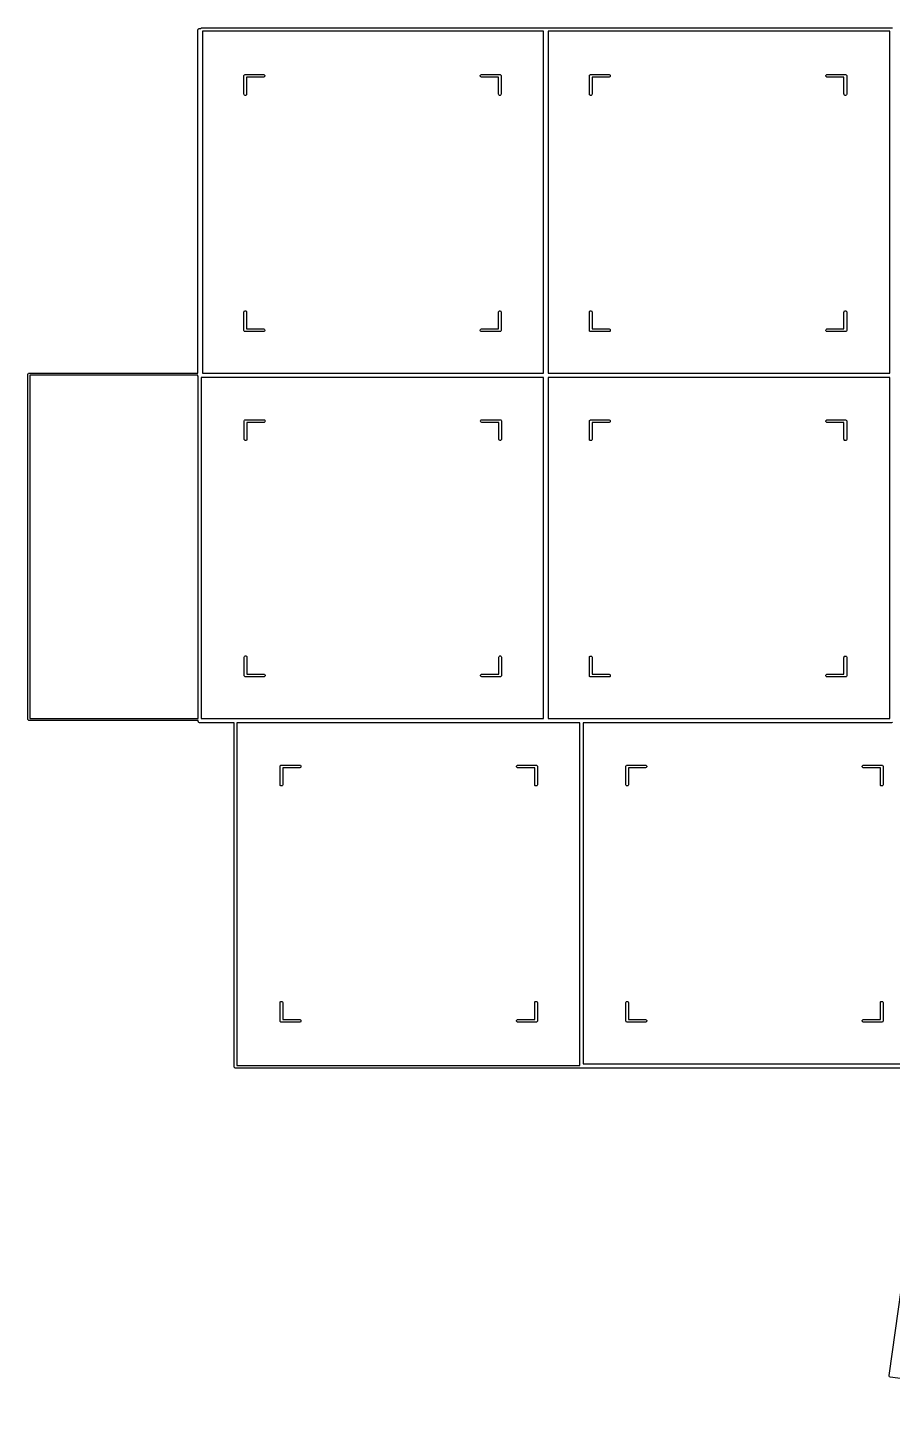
# Model space of a CAD drawing. Header units: millimetres. Extents: x 30 to 267, y -143 to -67.
# Drawn here: x 29.7 to 71.2, y -135.8 to -68.6 of the extents above; entities that cross this region are included whole.
import ezdxf

# ---------------------------------------------------------------- set-up
doc = ezdxf.new("R2010")
doc.units = ezdxf.units.MM
doc.layers.add('User.Drawings', color=9, linetype='CONTINUOUS', true_color=0xc2c2c2)

msp = doc.modelspace()

# ---------------------------------------------------------------- linework, layer by layer
at = {"layer": 'User.Drawings', "linetype": 'CONTINUOUS'}
for p, q in [((37.874, -68.732), (37.876, -68.719)), ((37.874, -85.245), (37.874, -68.732)), ((37.876, -68.719), (37.886, -68.696)), ((37.886, -68.696), (37.904, -68.677)), ((37.904, -68.677), (37.927, -68.668)), ((37.927, -68.668), (37.94, -68.666)), ((37.94, -68.666), (38.008, -68.666)), ((38.008, -68.663), (38.032, -68.639)), ((38.008, -68.666), (38.008, -68.663)), ((38.032, -68.639), (38.049, -68.636)), ((38.049, -68.636), (54.658, -68.636)), ((38.092, -68.798), (38.092, -85.245)), ((54.484, -68.798), (38.092, -68.798)), ((54.484, -85.245), (54.484, -68.798)), ((54.658, -68.636), (71.267, -68.636)), ((54.702, -68.798), (54.702, -85.245)), ((71.137, -68.798), (54.702, -68.798)), ((71.137, -85.245), (71.137, -68.798)), ((40.082, -70.939), (40.083, -70.926)), ((40.082, -71.813), (40.082, -70.939)), ((40.083, -70.926), (40.093, -70.903)), ((40.093, -70.903), (40.111, -70.885)), ((40.111, -70.885), (40.135, -70.875)), ((40.135, -70.875), (40.147, -70.874)), ((40.147, -70.874), (41.022, -70.874)), ((41.022, -71.005), (40.213, -71.005)), ((40.213, -71.005), (40.213, -71.813)), ((41.022, -70.874), (41.034, -70.875)), ((41.034, -71.004), (41.022, -71.005)), ((41.034, -70.875), (41.058, -70.885)), ((41.058, -70.994), (41.034, -71.004)), ((41.058, -70.885), (41.076, -70.903)), ((41.076, -70.976), (41.058, -70.994)), ((41.076, -70.903), (41.086, -70.926)), ((41.086, -70.952), (41.076, -70.976)), ((41.086, -70.926), (41.086, -70.952)), ((51.447, -70.926), (51.457, -70.903)), ((51.447, -70.952), (51.447, -70.926)), ((51.457, -70.976), (51.447, -70.952)), ((51.457, -70.903), (51.475, -70.885)), ((51.475, -70.994), (51.457, -70.976)), ((51.475, -70.885), (51.499, -70.875)), ((51.499, -71.004), (51.475, -70.994)), ((51.499, -70.875), (51.512, -70.874)), ((51.512, -71.005), (51.499, -71.004)), ((51.512, -70.874), (52.386, -70.874)), ((52.32, -71.005), (51.512, -71.005)), ((52.32, -71.813), (52.32, -71.005)), ((52.386, -70.874), (52.399, -70.875)), ((52.399, -70.875), (52.422, -70.885)), ((52.422, -70.885), (52.44, -70.903)), ((52.44, -70.903), (52.45, -70.926)), ((52.45, -70.926), (52.451, -70.939)), ((52.451, -70.939), (52.451, -71.813)), ((56.691, -70.939), (56.692, -70.926)), ((56.691, -71.813), (56.691, -70.939)), ((56.692, -70.926), (56.702, -70.903)), ((56.702, -70.903), (56.72, -70.885)), ((56.72, -70.885), (56.744, -70.875)), ((56.744, -70.875), (56.757, -70.874)), ((56.757, -70.874), (57.631, -70.874)), ((57.631, -71.005), (56.822, -71.005)), ((56.822, -71.005), (56.822, -71.813)), ((57.631, -70.874), (57.644, -70.875)), ((57.644, -71.004), (57.631, -71.005)), ((57.644, -70.875), (57.667, -70.885)), ((57.667, -70.994), (57.644, -71.004)), ((57.667, -70.885), (57.685, -70.903)), ((57.685, -70.976), (57.667, -70.994)), ((57.685, -70.903), (57.695, -70.926)), ((57.695, -70.952), (57.685, -70.976)), ((57.695, -70.926), (57.695, -70.952)), ((68.057, -70.926), (68.067, -70.903)), ((68.057, -70.952), (68.057, -70.926)), ((68.067, -70.976), (68.057, -70.952)), ((68.067, -70.903), (68.085, -70.885)), ((68.085, -70.994), (68.067, -70.976)), ((68.085, -70.885), (68.108, -70.875)), ((68.108, -71.004), (68.085, -70.994)), ((68.108, -70.875), (68.121, -70.874)), ((68.121, -71.005), (68.108, -71.004)), ((68.121, -70.874), (68.995, -70.874)), ((68.93, -71.005), (68.121, -71.005)), ((68.93, -71.813), (68.93, -71.005)), ((68.995, -70.874), (69.008, -70.875)), ((69.008, -70.875), (69.032, -70.885)), ((69.032, -70.885), (69.05, -70.903)), ((69.05, -70.903), (69.06, -70.926)), ((69.06, -70.926), (69.061, -70.939)), ((69.061, -70.939), (69.061, -71.813)), ((40.083, -71.826), (40.082, -71.813)), ((40.093, -71.85), (40.083, -71.826)), ((40.111, -71.868), (40.093, -71.85)), ((40.135, -71.878), (40.111, -71.868)), ((40.16, -71.878), (40.135, -71.878)), ((40.184, -71.868), (40.16, -71.878)), ((40.202, -71.85), (40.184, -71.868)), ((40.212, -71.826), (40.202, -71.85)), ((40.213, -71.813), (40.212, -71.826)), ((52.322, -71.826), (52.32, -71.813)), ((52.331, -71.85), (52.322, -71.826)), ((52.349, -71.868), (52.331, -71.85)), ((52.373, -71.878), (52.349, -71.868)), ((52.399, -71.878), (52.373, -71.878)), ((52.422, -71.868), (52.399, -71.878)), ((52.44, -71.85), (52.422, -71.868)), ((52.45, -71.826), (52.44, -71.85)), ((52.451, -71.813), (52.45, -71.826)), ((56.692, -71.826), (56.691, -71.813)), ((56.702, -71.85), (56.692, -71.826)), ((56.72, -71.868), (56.702, -71.85)), ((56.744, -71.878), (56.72, -71.868)), ((56.77, -71.878), (56.744, -71.878)), ((56.793, -71.868), (56.77, -71.878)), ((56.811, -71.85), (56.793, -71.868)), ((56.821, -71.826), (56.811, -71.85)), ((56.822, -71.813), (56.821, -71.826)), ((68.931, -71.826), (68.93, -71.813)), ((68.941, -71.85), (68.931, -71.826)), ((68.959, -71.868), (68.941, -71.85)), ((68.982, -71.878), (68.959, -71.868)), ((69.008, -71.878), (68.982, -71.878)), ((69.032, -71.868), (69.008, -71.878)), ((69.05, -71.85), (69.032, -71.868)), ((69.06, -71.826), (69.05, -71.85)), ((69.061, -71.813), (69.06, -71.826)), ((40.082, -82.304), (40.083, -82.291)), ((40.082, -83.178), (40.082, -82.304)), ((40.083, -82.291), (40.093, -82.267)), ((40.093, -82.267), (40.111, -82.249)), ((40.111, -82.249), (40.135, -82.239)), ((40.135, -82.239), (40.16, -82.239)), ((40.16, -82.239), (40.184, -82.249)), ((40.184, -82.249), (40.202, -82.267)), ((40.202, -82.267), (40.212, -82.291)), ((40.212, -82.291), (40.213, -82.304)), ((40.213, -82.304), (40.213, -83.112)), ((52.32, -82.304), (52.322, -82.291)), ((52.32, -83.112), (52.32, -82.304)), ((52.322, -82.291), (52.331, -82.267)), ((52.331, -82.267), (52.349, -82.249)), ((52.349, -82.249), (52.373, -82.239)), ((52.373, -82.239), (52.399, -82.239)), ((52.399, -82.239), (52.422, -82.249)), ((52.422, -82.249), (52.44, -82.267)), ((52.44, -82.267), (52.45, -82.291)), ((52.45, -82.291), (52.451, -82.304)), ((52.451, -82.304), (52.451, -83.178)), ((56.691, -82.304), (56.692, -82.291)), ((56.691, -83.178), (56.691, -82.304)), ((56.692, -82.291), (56.702, -82.267)), ((56.702, -82.267), (56.72, -82.249)), ((56.72, -82.249), (56.744, -82.239)), ((56.744, -82.239), (56.77, -82.239)), ((56.77, -82.239), (56.793, -82.249)), ((56.793, -82.249), (56.811, -82.267)), ((56.811, -82.267), (56.821, -82.291)), ((56.821, -82.291), (56.822, -82.304)), ((56.822, -82.304), (56.822, -83.112)), ((68.93, -82.304), (68.931, -82.291)), ((68.93, -83.112), (68.93, -82.304)), ((68.931, -82.291), (68.941, -82.267)), ((68.941, -82.267), (68.959, -82.249)), ((68.959, -82.249), (68.982, -82.239)), ((68.982, -82.239), (69.008, -82.239)), ((69.008, -82.239), (69.032, -82.249)), ((69.032, -82.249), (69.05, -82.267)), ((69.05, -82.267), (69.06, -82.291)), ((69.06, -82.291), (69.061, -82.304)), ((69.061, -82.304), (69.061, -83.178)), ((40.083, -83.191), (40.082, -83.178)), ((40.093, -83.214), (40.083, -83.191)), ((40.111, -83.232), (40.093, -83.214)), ((40.135, -83.242), (40.111, -83.232)), ((40.147, -83.243), (40.135, -83.242)), ((41.022, -83.243), (40.147, -83.243)), ((40.213, -83.112), (41.022, -83.112)), ((41.022, -83.112), (41.034, -83.113)), ((41.034, -83.242), (41.022, -83.243)), ((41.034, -83.113), (41.058, -83.123)), ((41.058, -83.232), (41.034, -83.242)), ((41.058, -83.123), (41.076, -83.141)), ((41.076, -83.214), (41.058, -83.232)), ((41.076, -83.141), (41.086, -83.165)), ((41.086, -83.191), (41.076, -83.214)), ((41.086, -83.165), (41.086, -83.191)), ((51.447, -83.165), (51.457, -83.141)), ((51.447, -83.191), (51.447, -83.165)), ((51.457, -83.214), (51.447, -83.191)), ((51.457, -83.141), (51.475, -83.123)), ((51.475, -83.232), (51.457, -83.214)), ((51.475, -83.123), (51.499, -83.113)), ((51.499, -83.242), (51.475, -83.232)), ((51.499, -83.113), (51.512, -83.112)), ((51.512, -83.243), (51.499, -83.242)), ((51.512, -83.112), (52.32, -83.112)), ((52.386, -83.243), (51.512, -83.243)), ((52.399, -83.242), (52.386, -83.243)), ((52.422, -83.232), (52.399, -83.242)), ((52.44, -83.214), (52.422, -83.232)), ((52.45, -83.191), (52.44, -83.214)), ((52.451, -83.178), (52.45, -83.191)), ((56.692, -83.191), (56.691, -83.178)), ((56.702, -83.214), (56.692, -83.191)), ((56.72, -83.232), (56.702, -83.214)), ((56.744, -83.242), (56.72, -83.232)), ((56.757, -83.243), (56.744, -83.242)), ((57.631, -83.243), (56.757, -83.243)), ((56.822, -83.112), (57.631, -83.112)), ((57.631, -83.112), (57.644, -83.113)), ((57.644, -83.242), (57.631, -83.243)), ((57.644, -83.113), (57.667, -83.123)), ((57.667, -83.232), (57.644, -83.242)), ((57.667, -83.123), (57.685, -83.141)), ((57.685, -83.214), (57.667, -83.232)), ((57.685, -83.141), (57.695, -83.165)), ((57.695, -83.191), (57.685, -83.214)), ((57.695, -83.165), (57.695, -83.191)), ((68.057, -83.165), (68.067, -83.141)), ((68.057, -83.191), (68.057, -83.165)), ((68.067, -83.214), (68.057, -83.191)), ((68.067, -83.141), (68.085, -83.123)), ((68.085, -83.232), (68.067, -83.214)), ((68.085, -83.123), (68.108, -83.113)), ((68.108, -83.242), (68.085, -83.232)), ((68.108, -83.113), (68.121, -83.112)), ((68.121, -83.243), (68.108, -83.242)), ((68.121, -83.112), (68.93, -83.112)), ((68.995, -83.243), (68.121, -83.243)), ((69.008, -83.242), (68.995, -83.243)), ((69.032, -83.232), (69.008, -83.242)), ((69.05, -83.214), (69.032, -83.232)), ((69.06, -83.191), (69.05, -83.214)), ((69.061, -83.178), (69.06, -83.191)), ((29.7, -85.289), (29.704, -85.272)), ((29.7, -101.898), (29.7, -85.289)), ((29.704, -85.272), (29.727, -85.249)), ((29.727, -85.249), (29.744, -85.245)), ((29.744, -85.245), (37.874, -85.245)), ((29.788, -85.333), (29.788, -101.855)), ((37.874, -85.333), (29.788, -85.333)), ((37.874, -85.385), (37.874, -85.333)), ((38.092, -85.245), (54.484, -85.245)), ((54.702, -85.245), (71.137, -85.245)), ((37.876, -85.398), (37.874, -85.385)), ((37.886, -85.421), (37.876, -85.398)), ((37.89, -85.426), (37.886, -85.421)), ((37.89, -101.855), (37.89, -85.426)), ((38.021, -85.451), (38.021, -101.855)), ((54.484, -85.451), (38.021, -85.451)), ((54.484, -101.855), (54.484, -85.451)), ((54.702, -85.451), (54.702, -101.855)), ((71.137, -85.451), (54.702, -85.451)), ((71.137, -101.855), (71.137, -85.451)), ((40.097, -87.543), (40.098, -87.53)), ((40.097, -88.417), (40.097, -87.543)), ((40.098, -87.53), (40.108, -87.507)), ((40.108, -87.507), (40.126, -87.489)), ((40.126, -87.489), (40.15, -87.479)), ((40.15, -87.479), (40.163, -87.478)), ((40.163, -87.478), (41.037, -87.478)), ((41.037, -87.609), (40.228, -87.609)), ((40.228, -87.609), (40.228, -88.417)), ((41.037, -87.478), (41.05, -87.479)), ((41.05, -87.607), (41.037, -87.609)), ((41.05, -87.479), (41.073, -87.489)), ((41.073, -87.598), (41.05, -87.607)), ((41.073, -87.489), (41.091, -87.507)), ((41.091, -87.58), (41.073, -87.598)), ((41.091, -87.507), (41.101, -87.53)), ((41.101, -87.556), (41.091, -87.58)), ((41.101, -87.53), (41.101, -87.556)), ((51.463, -87.53), (51.472, -87.507)), ((51.463, -87.556), (51.463, -87.53)), ((51.472, -87.58), (51.463, -87.556)), ((51.472, -87.507), (51.491, -87.489)), ((51.491, -87.598), (51.472, -87.58)), ((51.491, -87.489), (51.514, -87.479)), ((51.514, -87.607), (51.491, -87.598)), ((51.514, -87.479), (51.527, -87.478)), ((51.527, -87.609), (51.514, -87.607)), ((51.527, -87.478), (52.401, -87.478)), ((52.336, -87.609), (51.527, -87.609)), ((52.336, -88.417), (52.336, -87.609)), ((52.401, -87.478), (52.414, -87.479)), ((52.414, -87.479), (52.438, -87.489)), ((52.438, -87.489), (52.456, -87.507)), ((52.456, -87.507), (52.465, -87.53)), ((52.465, -87.53), (52.467, -87.543)), ((52.467, -87.543), (52.467, -88.417)), ((56.691, -87.549), (56.692, -87.536)), ((56.691, -88.423), (56.691, -87.549)), ((56.692, -87.536), (56.702, -87.512)), ((56.702, -87.512), (56.72, -87.494)), ((56.72, -87.494), (56.744, -87.484)), ((56.744, -87.484), (56.757, -87.483)), ((56.757, -87.483), (57.631, -87.483)), ((57.631, -87.614), (56.822, -87.614)), ((56.822, -87.614), (56.822, -88.423)), ((57.631, -87.483), (57.644, -87.484)), ((57.644, -87.613), (57.631, -87.614)), ((57.644, -87.484), (57.667, -87.494)), ((57.667, -87.603), (57.644, -87.613)), ((57.667, -87.494), (57.685, -87.512)), ((57.685, -87.585), (57.667, -87.603)), ((57.685, -87.512), (57.695, -87.536)), ((57.695, -87.561), (57.685, -87.585)), ((57.695, -87.536), (57.695, -87.561)), ((68.057, -87.536), (68.067, -87.512)), ((68.057, -87.561), (68.057, -87.536)), ((68.067, -87.585), (68.057, -87.561)), ((68.067, -87.512), (68.085, -87.494)), ((68.085, -87.603), (68.067, -87.585)), ((68.085, -87.494), (68.108, -87.484)), ((68.108, -87.613), (68.085, -87.603)), ((68.108, -87.484), (68.121, -87.483)), ((68.121, -87.614), (68.108, -87.613)), ((68.121, -87.483), (68.995, -87.483)), ((68.93, -87.614), (68.121, -87.614)), ((68.93, -88.423), (68.93, -87.614)), ((68.995, -87.483), (69.008, -87.484)), ((69.008, -87.484), (69.032, -87.494)), ((69.032, -87.494), (69.05, -87.512)), ((69.05, -87.512), (69.06, -87.536)), ((69.06, -87.536), (69.061, -87.549)), ((69.061, -87.549), (69.061, -88.423)), ((40.098, -88.43), (40.097, -88.417)), ((40.108, -88.454), (40.098, -88.43)), ((40.126, -88.472), (40.108, -88.454)), ((40.15, -88.482), (40.126, -88.472)), ((40.175, -88.482), (40.15, -88.482)), ((40.199, -88.472), (40.175, -88.482)), ((40.217, -88.454), (40.199, -88.472)), ((40.227, -88.43), (40.217, -88.454)), ((40.228, -88.417), (40.227, -88.43)), ((52.337, -88.43), (52.336, -88.417)), ((52.347, -88.454), (52.337, -88.43)), ((52.365, -88.472), (52.347, -88.454)), ((52.388, -88.482), (52.365, -88.472)), ((52.414, -88.482), (52.388, -88.482)), ((52.438, -88.472), (52.414, -88.482)), ((52.456, -88.454), (52.438, -88.472)), ((52.465, -88.43), (52.456, -88.454)), ((52.467, -88.417), (52.465, -88.43)), ((56.692, -88.436), (56.691, -88.423)), ((56.702, -88.459), (56.692, -88.436)), ((56.72, -88.477), (56.702, -88.459)), ((56.744, -88.487), (56.72, -88.477)), ((56.77, -88.487), (56.744, -88.487)), ((56.793, -88.477), (56.77, -88.487)), ((56.811, -88.459), (56.793, -88.477)), ((56.821, -88.436), (56.811, -88.459)), ((56.822, -88.423), (56.821, -88.436)), ((68.931, -88.436), (68.93, -88.423)), ((68.941, -88.459), (68.931, -88.436)), ((68.959, -88.477), (68.941, -88.459)), ((68.982, -88.487), (68.959, -88.477)), ((69.008, -88.487), (68.982, -88.487)), ((69.032, -88.477), (69.008, -88.487)), ((69.05, -88.459), (69.032, -88.477)), ((69.06, -88.436), (69.05, -88.459)), ((69.061, -88.423), (69.06, -88.436)), ((40.097, -98.907), (40.098, -98.895)), ((40.097, -99.782), (40.097, -98.907)), ((40.098, -98.895), (40.108, -98.871)), ((40.108, -98.871), (40.126, -98.853)), ((40.126, -98.853), (40.15, -98.843)), ((40.15, -98.843), (40.175, -98.843)), ((40.175, -98.843), (40.199, -98.853)), ((40.199, -98.853), (40.217, -98.871)), ((40.217, -98.871), (40.227, -98.895)), ((40.227, -98.895), (40.228, -98.907)), ((40.228, -98.907), (40.228, -99.716)), ((52.336, -98.907), (52.337, -98.895)), ((52.336, -99.716), (52.336, -98.907)), ((52.337, -98.895), (52.347, -98.871)), ((52.347, -98.871), (52.365, -98.853)), ((52.365, -98.853), (52.388, -98.843)), ((52.388, -98.843), (52.414, -98.843)), ((52.414, -98.843), (52.438, -98.853)), ((52.438, -98.853), (52.456, -98.871)), ((52.456, -98.871), (52.465, -98.895)), ((52.465, -98.895), (52.467, -98.907)), ((52.467, -98.907), (52.467, -99.782)), ((56.691, -98.913), (56.692, -98.9)), ((56.691, -99.787), (56.691, -98.913)), ((56.692, -98.9), (56.702, -98.877)), ((56.702, -98.877), (56.72, -98.858)), ((56.72, -98.858), (56.744, -98.849)), ((56.744, -98.849), (56.77, -98.849)), ((56.77, -98.849), (56.793, -98.858)), ((56.793, -98.858), (56.811, -98.877)), ((56.811, -98.877), (56.821, -98.9)), ((56.821, -98.9), (56.822, -98.913)), ((56.822, -98.913), (56.822, -99.722)), ((68.93, -98.913), (68.931, -98.9)), ((68.93, -99.722), (68.93, -98.913)), ((68.931, -98.9), (68.941, -98.877)), ((68.941, -98.877), (68.959, -98.858)), ((68.959, -98.858), (68.982, -98.849)), ((68.982, -98.849), (69.008, -98.849)), ((69.008, -98.849), (69.032, -98.858)), ((69.032, -98.858), (69.05, -98.877)), ((69.05, -98.877), (69.06, -98.9)), ((69.06, -98.9), (69.061, -98.913)), ((69.061, -98.913), (69.061, -99.787)), ((40.098, -99.794), (40.097, -99.782)), ((40.108, -99.818), (40.098, -99.794)), ((40.126, -99.836), (40.108, -99.818)), ((40.15, -99.846), (40.126, -99.836)), ((40.163, -99.847), (40.15, -99.846)), ((41.037, -99.847), (40.163, -99.847)), ((40.228, -99.716), (41.037, -99.716)), ((41.037, -99.716), (41.05, -99.717)), ((41.05, -99.846), (41.037, -99.847)), ((41.05, -99.717), (41.073, -99.727)), ((41.073, -99.836), (41.05, -99.846)), ((41.073, -99.727), (41.091, -99.745)), ((41.091, -99.818), (41.073, -99.836)), ((41.091, -99.745), (41.101, -99.769)), ((41.101, -99.794), (41.091, -99.818)), ((41.101, -99.769), (41.101, -99.794)), ((51.463, -99.769), (51.472, -99.745)), ((51.463, -99.794), (51.463, -99.769)), ((51.472, -99.818), (51.463, -99.794)), ((51.472, -99.745), (51.491, -99.727)), ((51.491, -99.836), (51.472, -99.818)), ((51.491, -99.727), (51.514, -99.717)), ((51.514, -99.846), (51.491, -99.836)), ((51.514, -99.717), (51.527, -99.716)), ((51.527, -99.847), (51.514, -99.846)), ((51.527, -99.716), (52.336, -99.716)), ((52.401, -99.847), (51.527, -99.847)), ((52.414, -99.846), (52.401, -99.847)), ((52.438, -99.836), (52.414, -99.846)), ((52.456, -99.818), (52.438, -99.836)), ((52.465, -99.794), (52.456, -99.818)), ((52.467, -99.782), (52.465, -99.794)), ((56.692, -99.8), (56.691, -99.787)), ((56.702, -99.824), (56.692, -99.8)), ((56.72, -99.842), (56.702, -99.824)), ((56.744, -99.851), (56.72, -99.842)), ((56.757, -99.853), (56.744, -99.851)), ((57.631, -99.853), (56.757, -99.853)), ((56.822, -99.722), (57.631, -99.722)), ((57.631, -99.722), (57.644, -99.723)), ((57.644, -99.851), (57.631, -99.853)), ((57.644, -99.723), (57.667, -99.733)), ((57.667, -99.842), (57.644, -99.851)), ((57.667, -99.733), (57.685, -99.751)), ((57.685, -99.824), (57.667, -99.842)), ((57.685, -99.751), (57.695, -99.774)), ((57.695, -99.8), (57.685, -99.824)), ((57.695, -99.774), (57.695, -99.8)), ((68.057, -99.774), (68.067, -99.751)), ((68.057, -99.8), (68.057, -99.774)), ((68.067, -99.824), (68.057, -99.8)), ((68.067, -99.751), (68.085, -99.733)), ((68.085, -99.842), (68.067, -99.824)), ((68.085, -99.733), (68.108, -99.723)), ((68.108, -99.851), (68.085, -99.842)), ((68.108, -99.723), (68.121, -99.722)), ((68.121, -99.853), (68.108, -99.851)), ((68.121, -99.722), (68.93, -99.722)), ((68.995, -99.853), (68.121, -99.853)), ((69.008, -99.851), (68.995, -99.853)), ((69.032, -99.842), (69.008, -99.851)), ((69.05, -99.824), (69.032, -99.842)), ((69.06, -99.8), (69.05, -99.824)), ((69.061, -99.787), (69.06, -99.8)), ((29.704, -101.915), (29.7, -101.898)), ((29.727, -101.939), (29.704, -101.915)), ((29.744, -101.942), (29.727, -101.939)), ((31.405, -101.942), (29.744, -101.942)), ((29.788, -101.855), (37.89, -101.855)), ((37.89, -101.942), (31.405, -101.942)), ((37.89, -101.989), (37.89, -101.942)), ((37.891, -102.002), (37.89, -101.989)), ((37.901, -102.025), (37.891, -102.002)), ((37.919, -102.043), (37.901, -102.025)), ((37.943, -102.053), (37.919, -102.043)), ((37.955, -102.054), (37.943, -102.053)), ((39.614, -102.054), (37.955, -102.054)), ((38.021, -101.855), (54.484, -101.855)), ((39.614, -118.604), (39.614, -102.054)), ((39.745, -102.054), (39.745, -118.538)), ((54.526, -102.054), (39.745, -102.054)), ((54.537, -102.059), (54.526, -102.054)), ((54.549, -102.06), (54.537, -102.059)), ((56.232, -102.06), (54.549, -102.06)), ((54.702, -101.855), (56.319, -101.855)), ((56.232, -118.538), (56.232, -102.06)), ((56.319, -101.855), (71.137, -101.855)), ((71.203, -102.06), (56.398, -102.06)), ((56.398, -102.06), (56.398, -118.464)), ((71.215, -102.059), (71.203, -102.06)), ((71.239, -102.049), (71.215, -102.059)), ((71.257, -102.031), (71.239, -102.049)), ((41.821, -104.158), (41.823, -104.145)), ((41.821, -105.032), (41.821, -104.158)), ((41.823, -104.145), (41.832, -104.122)), ((41.832, -104.122), (41.851, -104.104)), ((41.851, -104.104), (41.874, -104.094)), ((41.874, -104.094), (41.887, -104.092)), ((41.887, -104.092), (42.761, -104.092)), ((42.761, -104.092), (42.774, -104.094)), ((42.774, -104.094), (42.798, -104.104)), ((42.798, -104.104), (42.816, -104.122)), ((42.816, -104.122), (42.825, -104.145)), ((42.825, -104.145), (42.825, -104.171)), ((53.187, -104.145), (53.197, -104.122)), ((53.187, -104.171), (53.187, -104.145)), ((53.197, -104.122), (53.215, -104.104)), ((53.215, -104.104), (53.238, -104.094)), ((53.238, -104.094), (53.251, -104.092)), ((53.251, -104.092), (54.125, -104.092)), ((54.125, -104.092), (54.138, -104.094)), ((54.138, -104.094), (54.162, -104.104)), ((54.162, -104.104), (54.18, -104.122)), ((54.18, -104.122), (54.19, -104.145)), ((54.19, -104.145), (54.191, -104.158)), ((54.191, -104.158), (54.191, -105.032)), ((58.44, -104.158), (58.441, -104.145)), ((58.44, -105.032), (58.44, -104.158)), ((58.441, -104.145), (58.451, -104.122)), ((58.451, -104.122), (58.469, -104.104)), ((58.469, -104.104), (58.492, -104.094)), ((58.492, -104.094), (58.505, -104.092)), ((58.505, -104.092), (59.379, -104.092)), ((59.379, -104.092), (59.392, -104.094)), ((59.392, -104.094), (59.416, -104.104)), ((59.416, -104.104), (59.434, -104.122)), ((59.434, -104.122), (59.444, -104.145)), ((59.444, -104.145), (59.444, -104.171)), ((69.805, -104.145), (69.815, -104.122)), ((69.805, -104.171), (69.805, -104.145)), ((69.815, -104.122), (69.833, -104.104)), ((69.833, -104.104), (69.857, -104.094)), ((69.857, -104.094), (69.869, -104.092)), ((69.869, -104.092), (70.744, -104.092)), ((70.744, -104.092), (70.756, -104.094)), ((70.756, -104.094), (70.78, -104.104)), ((70.78, -104.104), (70.798, -104.122)), ((70.798, -104.122), (70.808, -104.145)), ((70.808, -104.145), (70.809, -104.158)), ((70.809, -104.158), (70.809, -105.032)), ((42.761, -104.224), (41.953, -104.224)), ((41.953, -104.224), (41.953, -105.032)), ((42.774, -104.222), (42.761, -104.224)), ((42.798, -104.213), (42.774, -104.222)), ((42.816, -104.194), (42.798, -104.213)), ((42.825, -104.171), (42.816, -104.194)), ((53.197, -104.194), (53.187, -104.171)), ((53.215, -104.213), (53.197, -104.194)), ((53.238, -104.222), (53.215, -104.213)), ((53.251, -104.224), (53.238, -104.222)), ((54.06, -104.224), (53.251, -104.224)), ((54.06, -105.032), (54.06, -104.224)), ((59.379, -104.224), (58.571, -104.224)), ((58.571, -104.224), (58.571, -105.032)), ((59.392, -104.222), (59.379, -104.224)), ((59.416, -104.213), (59.392, -104.222)), ((59.434, -104.194), (59.416, -104.213)), ((59.444, -104.171), (59.434, -104.194)), ((69.815, -104.194), (69.805, -104.171)), ((69.833, -104.213), (69.815, -104.194)), ((69.857, -104.222), (69.833, -104.213)), ((69.869, -104.224), (69.857, -104.222)), ((70.678, -104.224), (69.869, -104.224)), ((70.678, -105.032), (70.678, -104.224)), ((41.823, -105.045), (41.821, -105.032)), ((41.832, -105.069), (41.823, -105.045)), ((41.851, -105.087), (41.832, -105.069)), ((41.874, -105.097), (41.851, -105.087)), ((41.9, -105.097), (41.874, -105.097)), ((41.923, -105.087), (41.9, -105.097)), ((41.941, -105.069), (41.923, -105.087)), ((41.951, -105.045), (41.941, -105.069)), ((41.953, -105.032), (41.951, -105.045)), ((54.061, -105.045), (54.06, -105.032)), ((54.071, -105.069), (54.061, -105.045)), ((54.089, -105.087), (54.071, -105.069)), ((54.113, -105.097), (54.089, -105.087)), ((54.138, -105.097), (54.113, -105.097)), ((54.162, -105.087), (54.138, -105.097)), ((54.18, -105.069), (54.162, -105.087)), ((54.19, -105.045), (54.18, -105.069)), ((54.191, -105.032), (54.19, -105.045)), ((58.441, -105.045), (58.44, -105.032)), ((58.451, -105.069), (58.441, -105.045)), ((58.469, -105.087), (58.451, -105.069)), ((58.492, -105.097), (58.469, -105.087)), ((58.518, -105.097), (58.492, -105.097)), ((58.542, -105.087), (58.518, -105.097)), ((58.56, -105.069), (58.542, -105.087)), ((58.569, -105.045), (58.56, -105.069)), ((58.571, -105.032), (58.569, -105.045)), ((70.679, -105.045), (70.678, -105.032)), ((70.689, -105.069), (70.679, -105.045)), ((70.707, -105.087), (70.689, -105.069)), ((70.731, -105.097), (70.707, -105.087)), ((70.756, -105.097), (70.731, -105.097)), ((70.78, -105.087), (70.756, -105.097)), ((70.798, -105.069), (70.78, -105.087)), ((70.808, -105.045), (70.798, -105.069)), ((70.809, -105.032), (70.808, -105.045)), ((41.821, -115.522), (41.823, -115.51)), ((41.821, -116.397), (41.821, -115.522)), ((41.823, -115.51), (41.832, -115.486)), ((41.832, -115.486), (41.851, -115.468)), ((41.851, -115.468), (41.874, -115.458)), ((41.874, -115.458), (41.9, -115.458)), ((41.9, -115.458), (41.923, -115.468)), ((41.923, -115.468), (41.941, -115.486)), ((41.941, -115.486), (41.951, -115.51)), ((41.951, -115.51), (41.953, -115.522)), ((41.953, -115.522), (41.953, -116.331)), ((54.06, -115.522), (54.061, -115.51)), ((54.06, -116.331), (54.06, -115.522)), ((54.061, -115.51), (54.071, -115.486)), ((54.071, -115.486), (54.089, -115.468)), ((54.089, -115.468), (54.113, -115.458)), ((54.113, -115.458), (54.138, -115.458)), ((54.138, -115.458), (54.162, -115.468)), ((54.162, -115.468), (54.18, -115.486)), ((54.18, -115.486), (54.19, -115.51)), ((54.19, -115.51), (54.191, -115.522)), ((54.191, -115.522), (54.191, -116.397)), ((58.44, -115.522), (58.441, -115.51)), ((58.44, -116.397), (58.44, -115.522)), ((58.441, -115.51), (58.451, -115.486)), ((58.451, -115.486), (58.469, -115.468)), ((58.469, -115.468), (58.492, -115.458)), ((58.492, -115.458), (58.518, -115.458)), ((58.518, -115.458), (58.542, -115.468)), ((58.542, -115.468), (58.56, -115.486)), ((58.56, -115.486), (58.569, -115.51)), ((58.569, -115.51), (58.571, -115.522)), ((58.571, -115.522), (58.571, -116.331)), ((70.678, -115.522), (70.679, -115.51)), ((70.678, -116.331), (70.678, -115.522)), ((70.679, -115.51), (70.689, -115.486)), ((70.689, -115.486), (70.707, -115.468)), ((70.707, -115.468), (70.731, -115.458)), ((70.731, -115.458), (70.756, -115.458)), ((70.756, -115.458), (70.78, -115.468)), ((70.78, -115.468), (70.798, -115.486)), ((70.798, -115.486), (70.808, -115.51)), ((70.808, -115.51), (70.809, -115.522)), ((70.809, -115.522), (70.809, -116.397)), ((41.823, -116.409), (41.821, -116.397)), ((41.832, -116.433), (41.823, -116.409)), ((41.851, -116.451), (41.832, -116.433)), ((41.874, -116.461), (41.851, -116.451)), ((41.887, -116.462), (41.874, -116.461)), ((42.761, -116.462), (41.887, -116.462)), ((41.953, -116.331), (42.761, -116.331)), ((42.761, -116.331), (42.774, -116.332)), ((42.774, -116.461), (42.761, -116.462)), ((42.774, -116.332), (42.798, -116.342)), ((42.798, -116.451), (42.774, -116.461)), ((42.798, -116.342), (42.816, -116.36)), ((42.816, -116.433), (42.798, -116.451)), ((42.816, -116.36), (42.825, -116.384)), ((42.825, -116.409), (42.816, -116.433)), ((42.825, -116.384), (42.825, -116.409)), ((53.187, -116.384), (53.197, -116.36)), ((53.187, -116.409), (53.187, -116.384)), ((53.197, -116.433), (53.187, -116.409)), ((53.197, -116.36), (53.215, -116.342)), ((53.215, -116.451), (53.197, -116.433)), ((53.215, -116.342), (53.238, -116.332)), ((53.238, -116.461), (53.215, -116.451)), ((53.238, -116.332), (53.251, -116.331)), ((53.251, -116.462), (53.238, -116.461)), ((53.251, -116.331), (54.06, -116.331)), ((54.125, -116.462), (53.251, -116.462)), ((54.138, -116.461), (54.125, -116.462)), ((54.162, -116.451), (54.138, -116.461)), ((54.18, -116.433), (54.162, -116.451)), ((54.19, -116.409), (54.18, -116.433)), ((54.191, -116.397), (54.19, -116.409)), ((58.441, -116.409), (58.44, -116.397)), ((58.451, -116.433), (58.441, -116.409)), ((58.469, -116.451), (58.451, -116.433)), ((58.492, -116.461), (58.469, -116.451)), ((58.505, -116.462), (58.492, -116.461)), ((59.379, -116.462), (58.505, -116.462)), ((58.571, -116.331), (59.379, -116.331)), ((59.379, -116.331), (59.392, -116.332)), ((59.392, -116.461), (59.379, -116.462)), ((59.392, -116.332), (59.416, -116.342)), ((59.416, -116.451), (59.392, -116.461)), ((59.416, -116.342), (59.434, -116.36)), ((59.434, -116.433), (59.416, -116.451)), ((59.434, -116.36), (59.444, -116.384)), ((59.444, -116.409), (59.434, -116.433)), ((59.444, -116.384), (59.444, -116.409)), ((69.805, -116.384), (69.815, -116.36)), ((69.805, -116.409), (69.805, -116.384)), ((69.815, -116.433), (69.805, -116.409)), ((69.815, -116.36), (69.833, -116.342)), ((69.833, -116.451), (69.815, -116.433)), ((69.833, -116.342), (69.857, -116.332)), ((69.857, -116.461), (69.833, -116.451)), ((69.857, -116.332), (69.869, -116.331)), ((69.869, -116.462), (69.857, -116.461)), ((69.869, -116.331), (70.678, -116.331)), ((70.744, -116.462), (69.869, -116.462)), ((70.756, -116.461), (70.744, -116.462)), ((70.78, -116.451), (70.756, -116.461)), ((70.798, -116.433), (70.78, -116.451)), ((70.808, -116.409), (70.798, -116.433)), ((70.809, -116.397), (70.808, -116.409)), ((71.095, -133.452), (73.395, -117.087)), ((39.615, -118.617), (39.614, -118.604)), ((39.625, -118.64), (39.615, -118.617)), ((39.643, -118.658), (39.625, -118.64)), ((39.667, -118.668), (39.643, -118.658)), ((39.68, -118.669), (39.667, -118.668)), ((56.298, -118.669), (39.68, -118.669)), ((39.745, -118.538), (56.232, -118.538)), ((72.951, -118.669), (56.298, -118.669)), ((56.398, -118.464), (72.885, -118.464)), ((71.095, -133.465), (71.095, -133.452)), ((71.101, -133.49), (71.095, -133.465)), ((71.117, -133.511), (71.101, -133.49)), ((71.139, -133.524), (71.117, -133.511)), ((71.151, -133.527), (71.139, -133.524)), ((87.593, -135.837), (71.151, -133.527))]:
    msp.add_line(p, q, dxfattribs=at)

doc.saveas('drawing.dxf')
